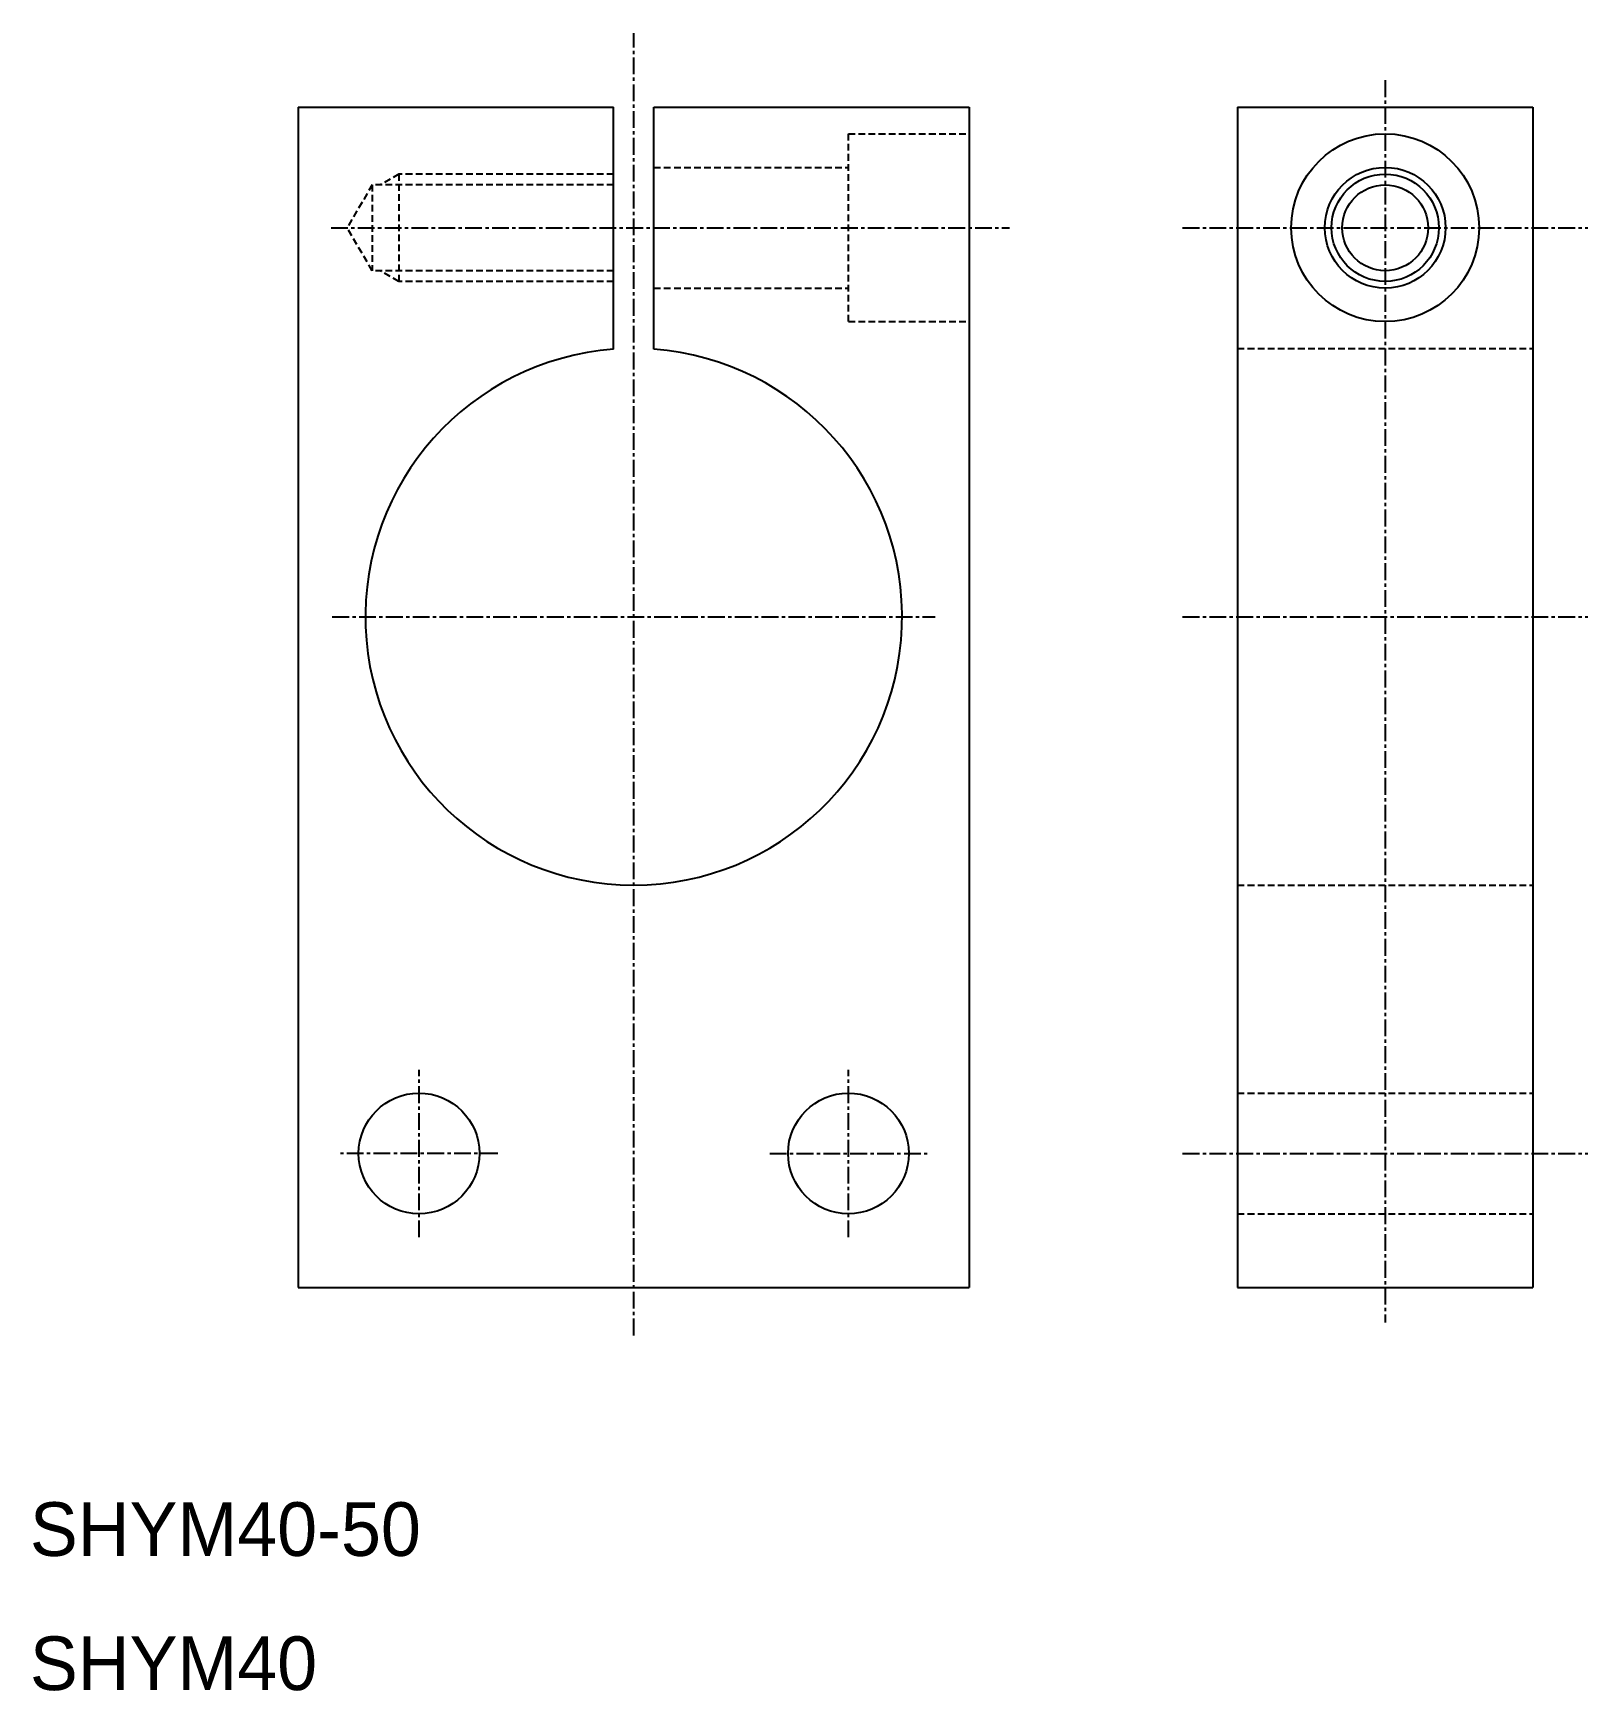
# Model space of a CAD drawing. Extents: x 10 to 126, y 10 to 134.
import ezdxf

# ---------------------------------------------------------------- set-up
doc = ezdxf.new("R2010")
doc.units = 0
doc.linetypes.add('CENTER', pattern=[2, 1.25, -0.25, 0.25, -0.25])
doc.linetypes.add('DASHED', pattern=[0.75, 0.5, -0.25])
doc.layers.get('0').update_dxf_attribs({"linetype": 'CONTINUOUS'})
doc.layers.add('CENTER', color=1, linetype='CENTER')

msp = doc.modelspace()

# ---------------------------------------------------------------- linework, layer by layer
at = {"color": 7, "linetype": 'CONTINUOUS'}
for p, q in [((30, 128), (53.5, 128)), ((30, 128), (30, 40)), ((53.5, 109.94), (53.5, 128)), ((56.5, 109.94), (56.5, 128)), ((56.5, 128), (80, 128)), ((80, 128), (80, 40)), ((100, 128), (100, 40)), ((100, 128), (122, 128)), ((122, 128), (122, 40)), ((53.5, 109.94), (53.5, 115)), ((56.5, 109.94), (56.5, 115)), ((30, 40), (80, 40)), ((100, 40), (122, 40))]:
    msp.add_line(p, q, dxfattribs=at)
at = {"color": 3, "linetype": 'DASHED'}
for p, q in [((71, 112), (71, 126)), ((71, 126), (80, 126)), ((37.5, 123), (36.11, 122.2)), ((37.5, 123), (37.5, 115)), ((53.5, 123), (37.5, 123)), ((56.5, 123.5), (71, 123.5)), ((35.5, 122.2), (33.65, 119)), ((35.5, 122.2), (35.5, 115.8)), ((53.5, 122.2), (35.5, 122.2)), ((35.5, 115.8), (33.65, 119)), ((53.5, 115.8), (35.5, 115.8)), ((37.5, 115), (36.11, 115.8)), ((53.5, 115), (37.5, 115)), ((56.5, 114.5), (71, 114.5)), ((71, 112), (80, 112)), ((100, 110), (122, 110)), ((100, 70), (122, 70)), ((100, 54.5), (122, 54.5)), ((100, 45.5), (122, 45.5))]:
    msp.add_line(p, q, dxfattribs=at)
at = {"color": 7, "linetype": 'CONTINUOUS'}
for centre, radius in [((111, 119), 7), ((111, 119), 4.5), ((111, 119), 3.2), ((39, 50), 4.5), ((71, 50), 4.5)]:
    msp.add_circle(centre, radius, dxfattribs=at)
at = {"color": 3, "linetype": 'CONTINUOUS'}
msp.add_circle((111, 119), 4, dxfattribs=at)
at = {"color": 7, "linetype": 'CONTINUOUS'}
msp.add_arc((55, 90), 20, 94.3012, 85.6988, dxfattribs=at)
at = {"layer": 'CENTER', "color": 1, "linetype": 'CENTER'}
for p, q in [((55, 36.44), (55, 133.5)), ((111, 129.99), (111, 37.39)), ((32.44, 119), (83, 119)), ((95.9, 119), (126.1, 119)), ((32.53, 90), (77.47, 90)), ((95.9, 90), (126.1, 90)), ((39, 43.76), (39, 56.24)), ((71, 43.76), (71, 56.24)), ((44.86, 50), (33.14, 50)), ((65.14, 50), (76.86, 50)), ((95.9, 50), (126.1, 50))]:
    msp.add_line(p, q, dxfattribs=at)

# ---------------------------------------------------------------- texts
at = {"color": 7, "linetype": 'CONTINUOUS'}
for s, p in [('SHYM40-50', (10, 20)), ('SHYM40', (10, 10))]:
    msp.add_text(s, height=4, dxfattribs=at).set_placement(p)

doc.saveas('drawing.dxf')
